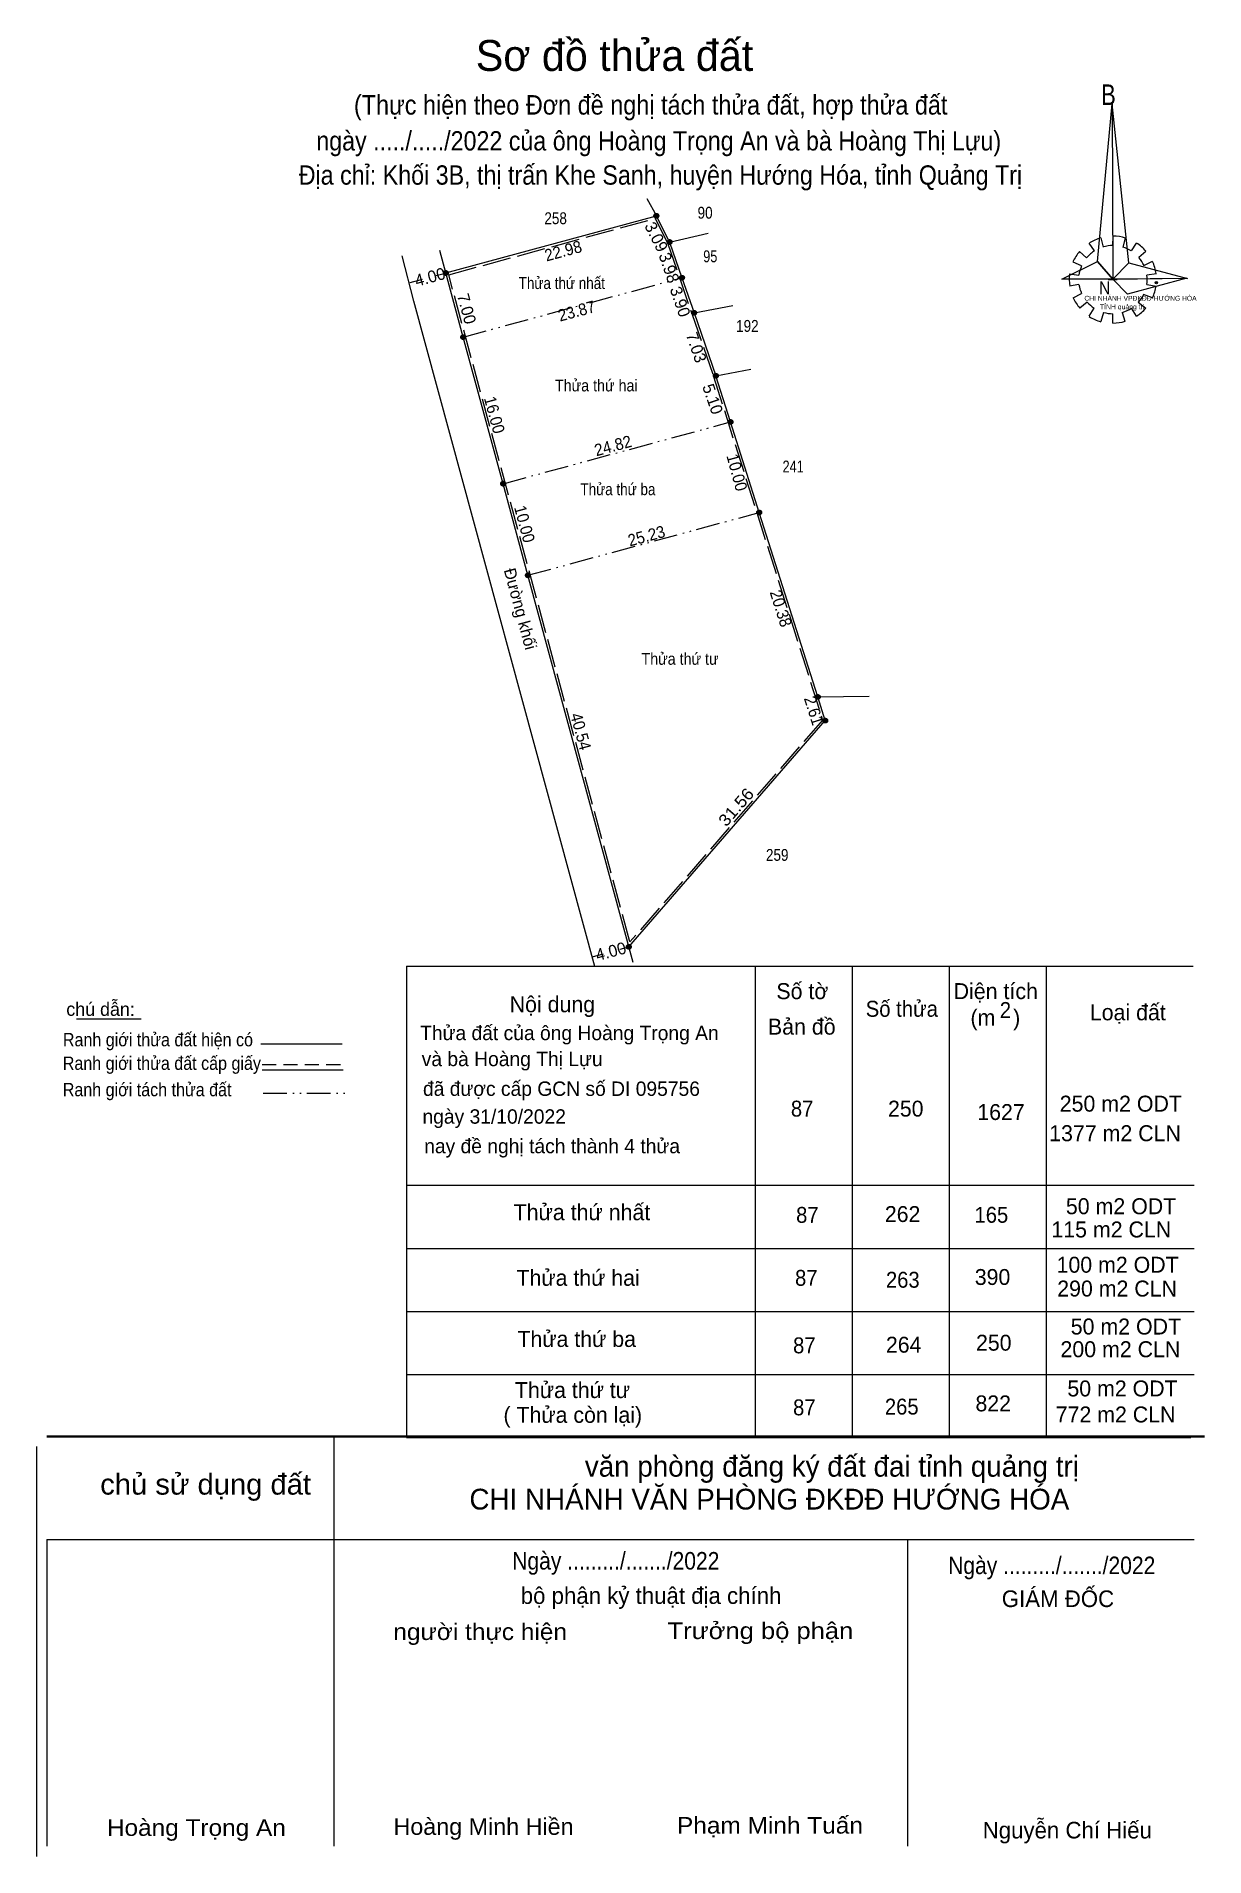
# Model space of a CAD drawing. Header units: metres. Extents: x 551368 to 551729, y 1838135 to 1838327.
# Drawn here: x 551367.5 to 551490.5, y 1838135.8 to 1838327.5 of the extents above.
import ezdxf
from ezdxf.enums import TextEntityAlignment as Align

# ---------------------------------------------------------------- set-up
doc = ezdxf.new("R2010")
doc.units = ezdxf.units.M
doc.header["$LTSCALE"] = 0.5
doc.header["$PDMODE"] = 32
doc.header["$PDSIZE"] = 0.25
for name, pattern in [('DASH_DOUBLE_DOT', [9.2, 5, -1.2, 0.3, -1.2, 0.3, -1.2]), ('LONG_DASHED', [7.5, 6, -1.5]), ('MEDIUM_DASHED', [4.5, 3, -1.5])]:
    doc.linetypes.add(name, pattern=pattern)
for name, color, linetype, lineweight in [('1', 7, 'Continuous', 13), ('10', 7, 'Continuous', 13), ('15', 7, 'Continuous', 13), ('17', 7, 'Continuous', 13), ('21', 7, 'Continuous', 13), ('27', 7, 'Continuous', 13), ('29', 7, 'Continuous', 13), ('6', 7, 'Continuous', 13), ('63', 7, 'Continuous', 13)]:
    doc.layers.add(name, color=color, linetype=linetype, lineweight=lineweight)
doc.layers.add('13', color=7, linetype='Continuous')
doc.layers.add('7', color=7, linetype='Continuous')

msp = doc.modelspace()

# ---------------------------------------------------------------- hatches: boundary and pattern name
at = {"layer": '15'}
for points in [[(551433.04, 1838308.6, 1), (551432.54, 1838308.6, 1)], [(551434.44, 1838305.84, 1), (551433.94, 1838305.84, 1)], [(551410.86, 1838302.58, 1), (551410.36, 1838302.58, 1)], [(551435.74, 1838302.08, 1), (551435.24, 1838302.08, 1)], [(551437.01, 1838298.39, 1), (551436.51, 1838298.39, 1)], [(551412.7, 1838295.83, 1), (551412.2, 1838295.83, 1)], [(551439.31, 1838291.75, 1), (551438.81, 1838291.75, 1)], [(551440.85, 1838286.89, 1), (551440.35, 1838286.89, 1)], [(551416.9, 1838280.39, 1), (551416.4, 1838280.39, 1)], [(551443.87, 1838277.36, 1), (551443.37, 1838277.36, 1)], [(551419.52, 1838270.74, 1), (551419.02, 1838270.74, 1)], [(551450.04, 1838257.93, 1), (551449.54, 1838257.93, 1)], [(551450.83, 1838255.44, 1), (551450.33, 1838255.44, 1)], [(551430.14, 1838231.61, 1), (551429.64, 1838231.61, 1)]]:
    msp.add_hatch(color=256, dxfattribs=at).paths.add_polyline_path(points)

# ---------------------------------------------------------------- linework, layer by layer
at = {"layer": '1'}
for p, q in [((551477.34, 1838304.84), (551478.08, 1838304.19)), ((551478.92, 1838304.9), (551478.38, 1838305.71)), ((551479.6, 1838306.27), (551479.84, 1838305.31)), ((551480.86, 1838305.46), (551480.89, 1838306.46)), ((551482.17, 1838306.27), (551481.93, 1838305.27)), ((551482.82, 1838304.9), (551483.36, 1838305.71)), ((551484.34, 1838304.84), (551483.6, 1838304.22)), ((551477.58, 1838303.35), (551476.68, 1838303.72)), ((551484.14, 1838303.38), (551485.03, 1838303.81)), ((551476.29, 1838302.5), (551477.28, 1838302.35)), ((551477.28, 1838301.35), (551476.29, 1838301.2)), ((551480.38, 1838301.91), (551481.33, 1838301.91)), ((551485.45, 1838302.5), (551484.43, 1838302.35)), ((551484.43, 1838301.35), (551485.45, 1838301.2)), ((551476.68, 1838299.98), (551477.58, 1838300.42)), ((551478.17, 1838299.49), (551477.4, 1838298.86)), ((551478.38, 1838298.02), (551478.89, 1838298.89)), ((551483.36, 1838298.02), (551482.82, 1838298.86)), ((551483.54, 1838299.49), (551484.34, 1838298.89)), ((551485.06, 1838299.95), (551484.08, 1838300.33)), ((551436.76, 1838298.39), (551439.06, 1838291.75)), ((551479.9, 1838298.43), (551479.6, 1838297.46)), ((551480.86, 1838297.31), (551480.86, 1838298.27)), ((551481.84, 1838298.43), (551482.14, 1838297.49)), ((551406.49, 1838229.59), (551489.34, 1838229.59)), ((551406.49, 1838229.59), (551406.49, 1838179.93)), ((551443.21, 1838229.59), (551443.21, 1838179.93)), ((551453.43, 1838229.59), (551453.43, 1838179.93)), ((551463.64, 1838229.59), (551463.64, 1838179.93)), ((551473.86, 1838229.59), (551473.86, 1838179.93)), ((551406.49, 1838206.53), (551489.44, 1838206.53)), ((551406.49, 1838199.86), (551489.44, 1838199.86)), ((551406.49, 1838193.22), (551489.44, 1838193.22)), ((551406.49, 1838186.57), (551489.44, 1838186.57)), ((551398.82, 1838180.05), (551398.82, 1838136.92)), ((551367.5, 1838178.99), (551367.5, 1838135.81)), ((551406.49, 1838179.93), (551489.08, 1838179.93)), ((551368.61, 1838169.2), (551489.44, 1838169.2)), ((551368.61, 1838169.2), (551368.61, 1838136.92)), ((551459.23, 1838169.2), (551459.23, 1838136.92))]:
    msp.add_line(p, q, dxfattribs=at)
at = {"layer": '1', "lineweight": 35}
msp.add_line((551368.61, 1838180.05), (551490.53, 1838180.05), dxfattribs=at)
at = {"layer": '1'}
for points in [[(551480.8, 1838320.4), (551480.86, 1838301.94), (551479.25, 1838303.78)], [(551480.8, 1838320.4), (551480.86, 1838301.94), (551482.56, 1838303.66)], [(551475.49, 1838301.94), (551479.25, 1838303.78), (551480.86, 1838301.94)], [(551488.73, 1838302.01), (551480.86, 1838301.94), (551482.56, 1838303.66)], [(551488.67, 1838302.04), (551482.41, 1838300.36), (551480.86, 1838301.94)]]:
    msp.add_lwpolyline(points, close=True, dxfattribs=at)
msp.add_lwpolyline([(551434.19, 1838305.84), (551435.49, 1838302.08), (551436.76, 1838298.39)], dxfattribs=at)
for centre, major_axis, start_param, end_param in [((551480.8705, 1838301.8805), (4.5994, 0), 2.43958176, 2.72400246), ((551480.8705, 1838301.8805), (3.6047, 0), 2.13373541, 2.44496261), ((551480.8705, 1838301.8805), (4.5994, 0), 1.84955988, 2.13900916), ((551480.8705, 1838301.8805), (3.6047, 0), 1.56985589, 1.85611068), ((551480.8705, 1838301.8805), (4.5994, 0), 1.27924208, 1.56332225), ((551480.8705, 1838301.8805), (3.6047, 0), 1.00270906, 1.2755622), ((551480.8705, 1838301.8805), (4.5994, 0), 0.71056237, 0.99687234), ((551480.8705, 1838301.8805), (3.6047, 0), 2.72368549, 3.01515824), ((551480.8705, 1838301.8805), (3.6047, 0), 0.42678376, 0.70646463), ((551480.8705, 1838301.8805), (4.5994, 0), 0.1390515, 0.43393316), ((551480.8705, 1838301.8805), (4.5994, 0), 3.00667928, 3.29139349), ((551480.8705, 1838301.8805), (3.6047, 0), 3.28229955, 3.56105054), ((551480.8705, 1838301.8805), (3.6047, 0), 6.13558388, 6.41618463), ((551480.8705, 1838301.8805), (4.5994, 0), 5.85230288, 6.13839648), ((551480.8705, 1838301.8805), (4.5994, 0), 3.56988637, 3.85691866), ((551480.8705, 1838301.8805), (3.6047, 0), 3.86077574, 4.13258255), ((551480.8705, 1838301.8805), (3.6047, 0), 4.99087134, 5.28933161), ((551480.8705, 1838301.8805), (4.5994, 0), 5.28561416, 5.56798705), ((551480.8705, 1838301.8805), (3.6047, 0), 5.56137327, 5.83951437), ((551480.8443, 1838301.8532), (4.5994, 0), 4.1470906, 4.43659307), ((551480.8705, 1838301.8805), (3.6047, 0), 4.43854677, 4.71314001), ((551480.8705, 1838301.8805), (4.5994, 0), 4.71301008, 4.99761054)]:
    msp.add_ellipse(centre, major_axis=major_axis, ratio=0.995001, start_param=start_param, end_param=end_param, dxfattribs=at)
msp.add_point((551485.45, 1838301.57), dxfattribs=at)
at = {"layer": '10'}
for p, q in [((551431.8, 1838310.41), (551432.79, 1838308.6)), ((551436.76, 1838298.39), (551440.86, 1838299.16)), ((551439.06, 1838291.75), (551442.73, 1838292.44)), ((551440.6, 1838286.89), (551439.06, 1838291.75)), ((551449.79, 1838257.93), (551455.21, 1838258.03)), ((551450.58, 1838255.44), (551449.79, 1838257.93))]:
    msp.add_line(p, q, dxfattribs=at)
msp.add_lwpolyline([(551449.79, 1838257.93), (551443.62, 1838277.36), (551440.6, 1838286.89)], dxfattribs=at)
at = {"layer": '15'}
for p, q in [((551410.61, 1838302.58), (551432.79, 1838308.6)), ((551434.19, 1838305.84), (551432.79, 1838308.6)), ((551434.19, 1838305.84), (551438.24, 1838306.79)), ((551406.86, 1838301.57), (551408.16, 1838301.92)), ((551409.61, 1838302.31), (551410.73, 1838302.61)), ((551429.89, 1838231.61), (551450.58, 1838255.44))]:
    msp.add_line(p, q, dxfattribs=at)
at = {"layer": '15', "linetype": 'DASH_DOUBLE_DOT'}
for p, q in [((551412.45, 1838295.83), (551435.49, 1838302.08)), ((551416.65, 1838280.39), (551440.6, 1838286.89)), ((551419.27, 1838270.74), (551443.62, 1838277.36))]:
    msp.add_line(p, q, dxfattribs=at)
at = {"layer": '15', "linetype": 'LONG_DASHED'}
msp.add_lwpolyline([(551410.92, 1838302.4), (551432.66, 1838308.31), (551433.96, 1838305.74), (551436.52, 1838298.31), (551438.82, 1838291.67), (551450.3, 1838255.5), (551430.01, 1838232.13)], close=True, dxfattribs=at)
at = {"layer": '15', "linetype": 'DASH_DOUBLE_DOT'}
for centre in [(551432.79, 1838308.6), (551434.19, 1838305.84), (551410.61, 1838302.58), (551435.49, 1838302.08), (551436.76, 1838298.39), (551412.45, 1838295.83), (551439.06, 1838291.75), (551440.6, 1838286.89), (551416.65, 1838280.39), (551443.62, 1838277.36), (551419.27, 1838270.74), (551449.79, 1838257.93), (551450.58, 1838255.44), (551429.89, 1838231.61)]:
    msp.add_circle(centre, 0.25, dxfattribs=at)
at = {"layer": '17'}
msp.add_line((551371.73, 1838224.03), (551378.54, 1838224.03), dxfattribs=at)
at = {"layer": '21'}
for p, q in [((551426.03, 1838230.57), (551427.23, 1838230.89)), ((551428.97, 1838231.36), (551429.89, 1838231.61))]:
    msp.add_line(p, q, dxfattribs=at)
at = {"layer": '27'}
msp.add_line((551407.24, 1838299.6), (551406.02, 1838304.39), dxfattribs=at)
at = {"layer": '29'}
for p, q in [((551410.61, 1838302.58), (551410, 1838304.96)), ((551412.45, 1838295.83), (551410.61, 1838302.58)), ((551426.3, 1838229.55), (551407.24, 1838299.6)), ((551416.65, 1838280.39), (551412.45, 1838295.83))]:
    msp.add_line(p, q, dxfattribs=at)
msp.add_lwpolyline([(551430.34, 1838229.97), (551419.27, 1838270.74), (551416.65, 1838280.39)], dxfattribs=at)
at = {"layer": '6'}
for p, q in [((551391.14, 1838221.41), (551399.7, 1838221.41)), ((551391.26, 1838218.66), (551399.81, 1838218.66))]:
    msp.add_line(p, q, dxfattribs=at)
at = {"layer": '6', "linetype": 'MEDIUM_DASHED'}
msp.add_line((551391.26, 1838219.23), (551399.88, 1838219.23), dxfattribs=at)
at = {"layer": '63', "linetype": 'DASH_DOUBLE_DOT'}
msp.add_line((551391.39, 1838216.2), (551399.99, 1838216.2), dxfattribs=at)

# ---------------------------------------------------------------- texts
at = {"layer": '1'}
msp.add_text('Sơ đồ thửa đất', height=3.253, dxfattribs=at).set_placement((551428.385, 1838323.86), align=Align.CENTER)
for s, height, width, p in [('B', 2.166, 0.8, (551479.63, 1838320.27)), ('N', 1.353, 0.9, (551479.42, 1838300.34)), ('CHI NHÁNH VPĐKĐĐ-HƯỚNG HÓA', 0.5122, 0.95, (551477.87, 1838299.66)), ('TỈNH quảng trị', 0.5124, 1.05, (551479.51, 1838298.76))]:
    msp.add_text(s, height=height, dxfattribs=dict(at, width=width)).set_placement(p)
for s, width, p in [('258', 0.85, (551422.185, 1838307.72)), ('Thửa thứ nhất', 0.85, (551422.835, 1838300.89)), ('Thửa thứ hai', 0.9, (551426.465, 1838290.11)), ('Thửa thứ ba', 0.85, (551428.745, 1838279.18)), ('Thửa thứ tư', 0.9, (551435.285, 1838261.32)), ('259', 0.85, (551445.52, 1838240.67))]:
    msp.add_text(s, height=1.25, dxfattribs=dict(at, width=width)).set_placement(p, align=Align.CENTER)
for s, height, p in [('văn phòng đăng ký đất đai tỉnh quảng trị', 2.187, (551477.29, 1838175.82)), ('CHI NHÁNH VĂN PHÒNG ĐKĐĐ HƯỚNG HÓA', 2.187, (551476.28, 1838172.36)), ('bộ phận kỷ thuật địa chính', 1.75, (551445.96, 1838162.42)), ('GIÁM ĐỐC', 1.75, (551481, 1838162.09)), ('Nguyễn Chí Hiếu', 1.75, (551484.98, 1838137.72))]:
    msp.add_text(s, height=height, dxfattribs=at).set_placement(p, align=Align.RIGHT)
for s, height, width, p in [('chủ sử dụng đất', 2.187, 1.05, (551396.42, 1838173.93)), ('người thực hiện', 1.749, 1.1, (551423.38, 1838158.62)), ('Trưởng bộ phận', 1.749, 1.15, (551453.53, 1838158.72)), ('Hoàng Trọng An', 1.746, 1.1, (551393.77, 1838137.99)), ('Hoàng Minh Hiền', 1.748, 1.05, (551424.07, 1838138.1)), ('Phạm Minh Tuấn', 1.749, 1.1, (551454.55, 1838138.23))]:
    msp.add_text(s, height=height, dxfattribs=dict(at, width=width)).set_placement(p, align=Align.RIGHT)
at = {"layer": '10'}
for s, width, p in [('90', 0.85, (551437.925, 1838308.3)), ('95', 0.8, (551438.47, 1838303.71)), ('192', 0.85, (551442.375, 1838296.38))]:
    msp.add_text(s, height=1.25, dxfattribs=dict(at, width=width)).set_placement(p, align=Align.CENTER)
at = {"layer": '13', "width": 0.8}
msp.add_text('241', height=1.25, dxfattribs=at).set_placement((551447.2, 1838281.57), align=Align.CENTER)
at = {"layer": '6'}
for s, height, p in [('Số tờ', 1.682, (551445.43, 1838226.11)), ('Diện tích', 1.682, (551464.1, 1838226.11)), ('chú dẫn:', 1.406, (551370.65, 1838224.35)), ('Nội dung', 1.682, (551417.34, 1838224.73)), ('Bản đồ', 1.682, (551444.54, 1838222.37)), ('(m   )', 1.682, (551465.87, 1838223.33)), ('Loại đất', 1.682, (551478.44, 1838223.88)), ('Thửa đất của ông Hoàng Trọng An', 1.516, (551407.91, 1838221.79)), ('và bà Hoàng Thị Lựu', 1.516, (551408.08, 1838219.05)), (' đã được cấp GCN số DI 095756', 1.516, (551407.65, 1838215.92)), ('ngày 31/10/2022', 1.516, (551408.16, 1838212.99)), ('250', 1.674, (551457.19, 1838213.74)), ('1627', 1.674, (551466.6, 1838213.38)), ('250 m2 ODT', 1.682, (551475.27, 1838214.26)), ('1377 m2 CLN', 1.682, (551474.16, 1838211.15)), ('nay đề nghị tách thành 4 thửa', 1.516, (551408.34, 1838209.88)), ('50 m2 ODT', 1.682, (551475.92, 1838203.46)), ('Thửa thứ nhất', 1.682, (551417.76, 1838202.83)), ('262', 1.674, (551456.86, 1838202.64)), ('115 m2 CLN', 1.682, (551474.39, 1838201.01)), ('Thửa thứ hai ', 1.678, (551418.06, 1838195.92)), ('390', 1.674, (551466.33, 1838196.01)), ('100 m2 ODT', 1.68, (551474.94, 1838197.3)), ('290 m2 CLN', 1.68, (551475.01, 1838194.79)), ('50 m2 ODT', 1.682, (551476.43, 1838190.79)), ('Thửa thứ ba', 1.678, (551418.16, 1838189.48)), ('264', 1.674, (551456.97, 1838188.88)), ('250', 1.674, (551466.46, 1838189.09)), ('200 m2 CLN', 1.682, (551475.35, 1838188.4)), ('Thửa thứ tư', 1.678, (551417.9, 1838184.1)), ('50 m2 ODT', 1.68, (551476.08, 1838184.27)), ('822', 1.674, (551466.4, 1838182.7)), ('( Thửa còn lại)', 1.678, (551416.69, 1838181.49)), ('772 m2 CLN', 1.68, (551474.85, 1838181.53))]:
    msp.add_text(s, height=height, dxfattribs=at).set_placement(p)
for s, height, width, p in [('Số thửa', 1.682, 0.95, (551454.84, 1838224.25)), ('2', 1.682, 0.95, (551468.96, 1838224.12)), ('Ranh giới thửa đất hiện có ', 1.406, 0.9, (551370.29, 1838221.14)), ('Ranh giới thửa đất cấp giấy', 1.406, 0.9, (551370.28, 1838218.66)), ('Ranh giới tách thửa đất', 1.406, 0.9, (551370.28, 1838215.88)), ('87', 1.674, 0.95, (551446.96, 1838213.74)), ('87', 1.674, 0.95, (551447.51, 1838202.55)), ('165', 1.674, 0.95, (551466.3, 1838202.56)), ('87', 1.674, 0.95, (551447.4, 1838195.92)), ('263', 1.674, 0.95, (551456.97, 1838195.72)), ('87', 1.674, 0.95, (551447.19, 1838188.81)), ('87', 1.674, 0.95, (551447.19, 1838182.28)), ('265', 1.674, 0.95, (551456.86, 1838182.36))]:
    msp.add_text(s, height=height, dxfattribs=dict(at, width=width)).set_placement(p)
at = {"layer": '6', "width": 0.9}
for p in [(551428.52, 1838166.04), (551474.43, 1838165.56)]:
    msp.add_text('Ngày ........./......./2022', height=1.843, dxfattribs=at).set_placement(p, align=Align.CENTER)
at = {"layer": '63'}
for s, rotation, p in [('3.09', 296.896, (551432.2347, 1838306.1027)), ('3.98', 289.033, (551433.5413, 1838302.9288)), ('4.00', 15.191, (551409.1212, 1838301.5531)), ('3.90', 289.033, (551434.7099, 1838299.3538)), ('7.00', 285.198, (551412.2132, 1838298.6488)), ('7.03', 289.105, (551436.4097, 1838294.5396)), ('5.10', 289.105, (551438.1401, 1838289.0996)), ('Đường khối', 285.102, (551417.8603, 1838267.0478)), ('4.00', 15.191, (551428.1612, 1838230.5331))]:
    msp.add_text(s, height=1.25, rotation=rotation, dxfattribs=at).set_placement(p, align=Align.CENTER)
for s, rotation, width, p in [('22.98', 15.185, 0.95, (551423.1413, 1838304.3033)), ('23.87', 15.185, 0.95, (551424.5613, 1838297.9733)), ('16.00', 285.198, 0.95, (551415.1405, 1838287.4738)), ('24.82', 15.185, 0.95, (551428.3913, 1838283.7888)), ('10.00', 285.198, 0.95, (551440.6805, 1838281.4138)), ('10.00', 285.198, 0.95, (551418.3105, 1838275.9838)), ('25.23', 15.185, 0.95, (551431.9113, 1838274.2906)), ('20.38', 287.603, 0.95, (551445.3115, 1838267.074)), ('2.61', 287.603, 0.95, (551448.7835, 1838256.309)), ('40.54', 285.198, 0.95, (551424.2305, 1838254.1338)), ('31.56', 49.034, 1.1, (551441.6613, 1838245.9253))]:
    msp.add_text(s, height=1.25, rotation=rotation, dxfattribs=dict(at, width=width)).set_placement(p, align=Align.CENTER)
at = {"layer": '7', "width": 0.9}
for s, height, p in [('(Thực hiện theo Đơn đề nghị tách thửa đất, hợp thửa đất ', 2.05, (551432.535, 1838319.26)), ('ngày ...../...../2022 của ông Hoàng Trọng An và bà Hoàng Thị Lựu)', 2.034, (551433.04, 1838315.48)), ('Địa chỉ: Khối 3B, thị trấn Khe Sanh, huyện Hướng Hóa, tỉnh Quảng Trị', 2.034, (551433.22, 1838311.88))]:
    msp.add_text(s, height=height, dxfattribs=at).set_placement(p, align=Align.CENTER)

doc.saveas('drawing.dxf')
